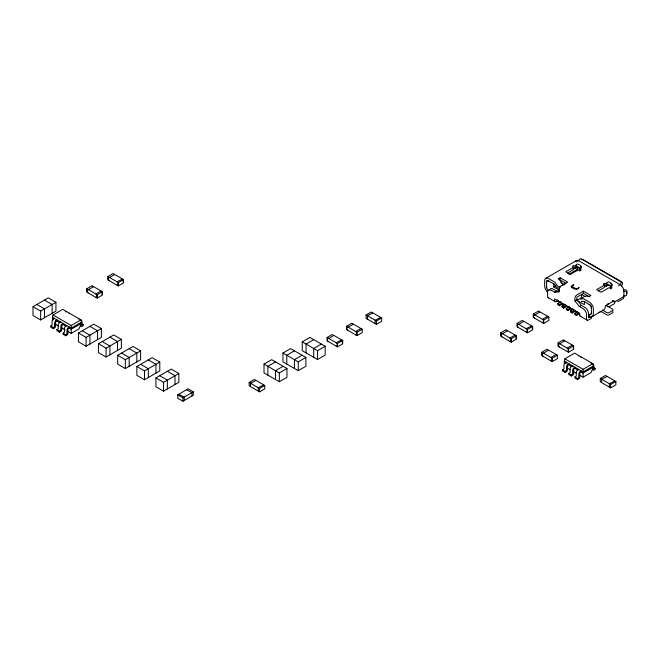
<?xml version="1.0" encoding="UTF-8"?>
<svg xmlns="http://www.w3.org/2000/svg" width="660" height="660" viewBox="0 0 660 660"><rect width="100%" height="100%" fill="white"/><g stroke="black" fill="none" stroke-linecap="round" stroke-linejoin="round"><path stroke-width="0.99" d="M53.122 319.96L52.379 318.351L53.006 314.977L62.774 309.342L80.99 319.852L81.609 323.227L79.01 328.853L71.214 333.349L67.799 331.378M564.993 363.775L564.25 362.167L564.869 358.792L574.637 353.149L592.853 363.668L593.472 367.042L590.873 372.669L583.077 377.165L579.661 375.193M577.789 267.118L577.459 267.242A2.755 1.592 -60 0 1 576.271 266.879L575.413 265.65L575.974 264.949A1.84 1.452 -35.1 0 1 578.399 264.297L580.346 265.427A1.84 1.452 -35.1 0 1 580.519 267.572L580.255 268.702L575.71 266.079M604.271 285.706A1.147 0.66 0 0 1 605.385 285.879L606.193 286.349L608.809 284.839L608.305 285.054A2.755 1.592 -60 0 1 607.126 284.683L606.26 283.462L606.82 282.76A1.84 1.452 -35.1 0 1 609.246 282.109L611.193 283.239A1.84 1.452 -35.1 0 1 611.366 285.384L611.102 286.514L605.385 283.627A1.147 0.66 0 0 0 603.76 283.627A1.147 0.66 0 0 0 603.76 284.567L604.568 285.037L604.568 287.281L598.405 290.846M581.782 301.207L581.41 301.686L583.712 301.249A0.916 0.528 60 0 1 584.083 301.323L590.708 305.464A2.335 1.345 60 0 1 591.418 307.816L591.418 313.038A2.26 1.303 60 0 1 590.956 314.077L588.497 315.496M33 306.694L48.287 297.866L55.935 302.28L55.935 311.108L40.648 319.943L33 315.521L33 306.694L40.648 311.108L55.935 302.28M86.806 288.733L91.996 285.73L102.391 291.736L102.391 295.111L97.193 298.105L86.806 292.108L86.806 288.733L97.193 294.731L102.391 291.736M107.91 276.548L113.107 273.545L123.494 279.543L123.494 282.917L118.305 285.92L107.91 279.923L107.91 276.548L118.305 282.546L123.494 279.543M54.334 318.351L53.468 318.862A2.302 1.328 -60 0 0 52.074 321.288L52.049 325.157L50.762 326.04L50.762 327.17L53.361 328.663L54.491 328.012A1.609 0.924 -60 0 0 55.63 326.04L55.63 322.476A0.916 0.528 -60 0 1 56.281 321.354L56.933 320.983L56.933 319.852L56.067 320.364A2.302 1.328 -60 0 0 54.665 322.789L54.516 326.865L53.361 327.541L50.762 326.04M60.505 321.915L59.639 322.426A2.302 1.328 -60 0 0 58.237 324.852L58.22 328.721L56.933 329.604L56.933 330.726L59.524 332.227L60.662 331.576A1.609 0.924 -60 0 0 61.801 329.604L61.801 326.04A0.916 0.528 -60 0 1 62.453 324.918L63.096 324.538L66.346 326.42M66.668 325.479L65.81 325.99A2.302 1.328 -60 0 0 64.408 328.416L64.391 332.277L63.096 333.168L63.096 334.29L65.695 335.791L66.833 335.132A1.609 0.924 -60 0 0 67.972 333.168L67.972 329.604A0.916 0.528 -60 0 1 68.624 328.482L69.267 328.102L69.267 326.98L68.409 327.492A2.302 1.328 -60 0 0 67.006 329.917L66.874 333.976L65.695 334.661L63.096 333.168M56.933 329.604L59.524 331.105L60.703 330.412L60.835 326.353A2.302 1.328 -60 0 1 62.238 323.928L63.096 323.416L63.096 324.538M53.006 314.977L71.214 325.495L80.99 319.852M81.609 322.105L71.214 328.102L52.379 317.229M81.609 323.227L71.214 329.224L68.78 327.822M80.957 322.996L80.957 325.669A1.609 0.924 -60 0 0 82.096 326.32L83.234 325.669L83.234 324.538L81.956 325.182L81.922 321.304A2.302 1.328 -60 0 0 80.734 320.422M78.449 332.986L93.736 324.159L101.384 328.573L101.384 337.4L86.097 346.228L78.449 341.814L78.449 332.986L86.097 337.4L101.384 328.573M98.447 343.777L113.743 334.95L121.382 339.364L121.382 348.191L106.095 357.019L98.447 352.605L98.447 343.777L106.095 348.191L121.382 339.364M117.694 355.295L132.99 346.467L140.63 350.881L140.63 359.708L125.342 368.536L117.694 364.122L117.694 355.295L125.342 359.708L140.63 350.881M136.851 366.506L152.146 357.679L159.786 362.092L159.786 370.92L144.499 379.748L136.851 375.334L136.851 366.506L144.499 370.92L159.786 362.092M155.892 377.908L171.188 369.08L178.835 373.494L178.835 382.322L163.54 391.149L155.892 386.735L155.892 377.908L163.54 382.322L178.835 373.494M177.73 394.845L188.117 388.847L193.314 391.842L193.314 395.224L182.919 401.222L177.73 398.219L177.73 394.845L182.919 397.848L193.314 391.842M282.959 353.034L290.598 348.62L305.893 357.448L305.893 366.275L298.246 370.689L282.959 361.861L282.959 353.034L298.246 361.861L305.893 357.448M302.247 341.863L309.895 337.441L325.182 346.277L325.182 355.105L317.534 359.518L302.247 350.691L302.247 341.863L317.534 350.691L325.182 346.277M264.025 364.081L271.673 359.667L286.96 368.495L286.96 377.33L279.32 381.744L264.025 372.916L264.025 364.081L279.32 372.916L286.96 368.495M294.426 350.823L286.778 355.237L286.778 364.064M313.714 339.652L306.067 344.066L306.067 352.894M275.492 361.878L267.844 366.292L267.844 375.119M249.166 382.47L254.364 379.475L264.751 385.473L264.751 388.847L259.561 391.842L249.166 385.844L249.166 382.47L259.561 388.468L264.751 385.473M327.104 337.474L332.293 334.48L342.688 340.477L342.688 343.852L337.491 346.855L327.104 340.849L327.104 337.474L337.491 343.48L342.688 340.477M346.582 326.23L351.78 323.227L362.167 329.224L362.167 332.607L356.977 335.602L346.582 329.604L346.582 326.23L356.977 332.227L362.167 329.224M366.069 314.977L371.266 311.982L381.653 317.98L381.653 321.354L376.456 324.357L366.069 318.351L366.069 314.977L376.456 320.983L381.653 317.98M321.362 344.066L313.714 348.48L313.714 357.308M283.14 366.292L275.492 370.705L275.492 379.533M302.065 355.237L294.426 359.65L294.426 368.478M545.688 278.355L576.213 260.733M576.807 261.88L579.216 259.825A1.84 1.493 -71 0 1 581.328 258.935L620.293 281.432A1.84 1.493 -71 0 1 620.779 283.825L618.37 285.879M567.559 273.034L573.721 269.47L573.721 267.226L565.802 271.796L570.347 274.42L578.267 269.849L579.084 270.32A1.147 0.66 0 0 0 580.701 270.32A1.147 0.66 0 0 0 580.701 269.379L579.892 268.909L579.892 271.161M573.721 267.226L572.913 266.755A1.147 0.66 0 0 1 572.913 265.815A1.147 0.66 0 0 1 574.538 265.815L575.347 266.285L576.461 265.642M573.152 267.96A1.147 0.66 0 0 1 574.538 268.067L575.347 268.537L577.962 267.028M548.782 297.759A2.755 1.592 -60 0 1 547.586 296.373L547.586 292.256A5.049 2.92 60 0 1 551.158 290.194L554.705 292.24L559.21 291.844L559.21 289.212A2.78 1.609 -60 0 1 561.157 285.838L567.649 282.092L560.117 277.745L558.17 278.866L558.904 279.287A1.84 1.064 60 0 1 559.647 279.988L562.864 284.443A0.916 0.742 43 0 1 562.897 285.433M568.928 274.279L577.129 269.544L577.129 268.818A2.343 1.353 0 0 0 577.954 267.688M579.892 268.909L581.584 267.737L581.204 266.648M553.624 283.775L553.624 286.927L555.959 285.582M554.705 292.24L556.66 291.118L559.358 290.878M578.119 288.783A1.84 1.064 -60 0 1 579.142 287.603L577.195 288.725A2.293 1.328 0 0 1 573.952 288.725L571.873 287.529A2.293 1.328 0 0 1 571.873 285.656L573.82 284.526A1.84 1.064 -60 0 0 572.525 286.778L571.873 287.149A2.293 1.328 0 0 0 571.222 287.917M500.824 332.788L506.022 329.794L516.417 335.791L516.417 339.166L511.219 342.161L500.824 336.163L500.824 332.788L511.219 338.786L516.417 335.791M517.06 323.416L522.258 320.413L532.653 326.42L532.653 329.794L527.456 332.788L517.06 326.791L517.06 323.416L527.456 329.414L532.653 326.42M533.296 314.045L538.494 311.041L548.889 317.039L548.889 320.413L543.691 323.416L533.296 317.419L533.296 314.045L543.691 320.042L548.889 317.039M558.244 300.531L556.512 301.529A2.755 1.592 -60 0 1 554.565 300.407L554.565 298.906L579.571 313.343L579.571 314.845A2.755 1.592 -60 0 0 581.014 316.181M562.815 303.74L559.433 305.695L557.807 304.755L557.807 303.633L561.025 301.777M557.807 303.633L559.433 304.573L561.841 303.179M588.951 296.637L590.898 295.515L583.366 291.167L576.873 294.913A2.78 1.609 -60 0 0 574.926 298.287L574.926 300.911L579.422 306.512L582.978 308.566A5.049 2.92 60 0 1 586.55 314.746L586.55 318.871A2.755 1.592 -60 0 0 588.497 320.001L591.096 318.5A1.84 1.064 0 0 0 591.096 316.998M583.366 291.167L583.366 293.411L576.873 297.198L576.873 300.349L584.405 304.697L584.405 301.554M567.039 306.182L563.656 308.129L562.031 307.197L562.031 306.067L564.44 304.681M562.031 306.067L563.656 307.007L566.065 305.613M574.926 300.911L576.873 299.788L581.369 305.39L584.925 307.436A5.049 2.92 60 0 1 588.497 313.624L588.497 317.749L590.23 316.75M576.873 300.349L581.551 297.652L581.551 294.5L584.9 296.439M588.217 296.216A1.84 1.064 60 0 0 587.474 296.06C585.915 295.218 576.048 300.795 582.928 298.683A1.84 1.064 60 0 1 583.671 298.84L589.801 302.379A5.536 3.193 60 0 1 593.365 308.938L593.365 314.16A5.049 2.92 60 0 1 593.249 315.158L593.175 315.373A5.049 2.92 60 0 1 592.325 316.47M604.568 285.037L596.648 289.608L601.194 292.231L609.114 287.661L609.931 288.131A1.147 0.66 0 0 0 611.556 288.131A1.147 0.66 0 0 0 611.556 287.191L610.739 286.721L610.739 288.973M571.263 308.616L567.88 310.571L566.255 309.631L566.255 308.509L569.464 306.652M566.255 308.509L567.88 309.441L570.281 308.055M610.739 286.721L612.538 285.244L610.756 283.709M575.479 311.05L572.096 313.005L570.479 312.073L570.479 310.942L573.688 309.094M579.422 306.512L581.369 305.39M570.479 310.942L572.096 311.883L574.505 310.489M579.703 313.492L576.32 315.447L574.695 314.507L574.695 313.385L577.104 311.99M574.695 313.385L576.32 314.317L578.729 312.931M612.777 300.704L614.864 301.752M588.571 315.406L590.914 314.053A2.293 1.328 60 0 0 591.385 313.005M607.373 306.075A5.049 2.92 60 0 0 609.898 306.322L613.816 304.062A5.049 2.92 60 0 0 614.798 302.511L614.732 301.826L623.89 296.538L623.89 291.316A5.536 3.193 60 0 0 620.317 284.757L578.754 260.758A5.536 3.193 60 0 0 575.454 261.707M541.843 352.234L547.033 349.231L557.428 355.228L557.428 358.603L552.23 361.606L541.843 355.608L541.843 352.234L552.23 358.231L557.428 355.228M558.08 342.862L563.269 339.859L573.664 345.856L573.664 349.231L568.466 352.234L558.08 346.236L558.08 342.862L568.466 348.859L573.664 345.856M566.197 362.167L565.331 362.678A2.302 1.328 -60 0 0 563.937 365.104L563.912 368.973L562.625 369.856L562.625 370.978L565.224 372.479L566.354 371.827A1.609 0.924 -60 0 0 567.493 369.856L567.493 366.292A0.916 0.528 -60 0 1 568.144 365.17L568.796 364.79L568.796 363.668L567.93 364.18A2.302 1.328 -60 0 0 566.536 366.605L566.395 370.664L565.224 371.357L562.625 369.856M578.209 370.227L574.959 368.354L574.315 368.734A0.916 0.528 -60 0 0 573.664 369.856L573.664 373.42A1.609 0.924 -60 0 1 572.525 375.383L571.387 376.043L568.796 374.542L568.796 373.42L570.083 372.529L570.1 368.668A2.302 1.328 -60 0 1 571.502 366.242L572.368 365.731L572.368 366.853L568.837 364.823M578.531 369.295L577.673 369.806A2.302 1.328 -60 0 0 576.271 372.232L576.254 376.093L574.959 376.975L574.959 378.106L577.558 379.607L578.696 378.947A1.609 0.924 -60 0 0 579.835 376.975L579.835 373.42A0.916 0.528 -60 0 1 580.486 372.289L581.13 371.918L581.13 370.796L580.272 371.299A2.302 1.328 -60 0 0 578.869 373.725L578.721 377.809L577.558 378.477L574.959 376.975M568.796 373.42L571.387 374.913L572.566 374.228L572.698 370.169A2.302 1.328 -60 0 1 574.101 367.744L574.959 367.232L574.959 368.354M564.869 358.792L583.077 369.311L592.853 363.668M593.472 365.921L583.077 371.918L564.25 361.045M593.472 367.042L583.077 373.04L580.643 371.638M592.82 367.702L592.82 369.476A1.609 0.924 -60 0 0 593.959 370.136L595.097 369.476L595.097 368.354L593.818 368.998L593.785 365.12A2.302 1.328 -60 0 0 592.383 364.312M600.295 378.477L605.484 375.482L615.879 381.48L615.879 384.854L610.682 387.849L600.295 381.851L600.295 378.477L610.682 384.475L615.879 381.48M560.794 286.679L560.711 286.721A2.904 2.335 43 0 1 557.255 285.599L555.101 282.612A1.84 1.064 60 0 0 554.359 281.911L548.229 278.38A5.536 3.193 60 0 0 544.657 280.813L544.657 286.036A5.049 2.92 60 0 0 544.78 287.174L544.846 287.471A5.049 2.92 60 0 0 545.705 289.558L547.429 292.537M559.68 287.884L559.597 287.917A2.904 2.335 43 0 1 556.132 286.795L554.317 284.278A0.916 0.528 60 0 0 553.946 283.932L547.321 280.417A2.335 1.345 60 0 0 546.612 281.944L546.637 287.166M623.89 291.316L624.913 291.373A1.84 1.493 9.2 0 1 626.744 292.966L626.744 294.467A1.84 1.493 9.2 0 1 624.913 295.87L623.89 295.812M575.413 265.65L579.958 268.274M606.26 283.462L610.805 286.085M572.913 269.008L573.721 269.47M605.773 305.225L612.505 309.111A1.84 1.064 0 0 1 612.505 310.613L609.262 312.485A1.84 1.064 0 0 1 606.664 312.485L602.448 310.06M572.525 286.778L576.956 289.344M565.975 283.371L560.117 279.988L560.117 277.745M583.366 293.411L589.223 296.794M560.81 282.529L564.993 284.947M600.765 311.33L606.664 314.738A1.84 1.064 0 0 0 609.262 314.738L612.505 312.865A1.84 1.064 0 0 0 612.802 311.586M553.624 286.927L559.482 290.309M556.66 291.118L553.105 289.063A5.049 2.92 60 0 0 549.656 290.128M588.497 316.247L590.601 317.468L603.949 309.763A5.049 2.92 60 0 0 604.923 308.212L605.253 306.95A2.755 1.592 -60 0 1 606.944 304.854L612.917 301.397A2.755 1.592 -60 0 1 614.6 301.554L614.732 301.826M579.851 314.102L576.642 311.355L576.642 312.254L574.052 310.753L574.052 309.853M548.155 297.635L555.134 301.67M580.14 316.107L587.119 320.133M538.824 311.602L539.797 312.172L534.6 315.166L533.626 314.605L533.626 317.229L534.6 318.17M548.559 317.229L547.586 316.288L542.396 319.291L543.37 320.232L543.37 322.855L542.396 322.666M563.599 340.42L564.572 340.981L559.375 343.984L558.401 343.423L558.401 346.046L559.375 346.978M593.794 367.603L595.097 368.354M557.106 355.418L556.132 354.478L550.935 357.481L551.909 358.421L551.909 361.045L550.935 360.855M564.25 362.167L566.197 363.297M506.352 330.355L507.326 330.916L502.128 333.919L501.154 333.349L501.154 335.981L502.128 336.913M566.841 367.793L570.265 369.765M572.822 371.25L576.246 373.222M352.102 323.788L353.075 324.357L347.886 327.352L346.912 326.791L346.912 329.414L347.886 330.355M361.845 329.414L360.871 328.482L355.674 331.477L356.647 332.417L356.647 335.041L355.674 334.851M92.326 286.3L93.299 286.861L88.102 289.855L87.128 289.295L87.128 291.918L88.102 292.858M109.915 337.161L117.562 341.575L117.562 350.402M129.162 348.67L136.81 353.084L136.81 361.911M148.319 359.89L155.966 364.303L155.966 373.131M44.467 300.077L52.115 304.491L52.115 313.318M89.917 326.37L97.564 330.784L97.564 339.611M167.359 371.283L175.007 375.697L175.007 384.532M81.931 323.788L83.234 324.538M102.275 341.575L109.915 345.988L109.915 354.816M121.523 353.084L129.162 357.497L129.162 366.325M140.679 364.303L148.319 368.717L148.319 377.545M36.82 304.491L44.467 308.905L44.467 317.732M82.269 330.784L89.917 335.197L89.917 344.025M159.72 375.697L167.359 380.119L167.359 388.946M52.379 318.351L53.683 319.102M56.092 320.496L59.623 322.534M54.978 323.977L58.402 325.949M61.817 327.929L65.233 329.901M548.089 290.458L547.082 288.766A2.293 1.328 60 0 1 546.612 287.166A2.26 1.303 60 0 0 546.686 287.801L546.694 287.818M612.818 300.795L612.843 300.894A2.335 1.155 53.9 0 1 612.81 301.191L612.769 301.315A2.293 1.328 60 0 1 612.439 301.678M614.576 381.1L609.386 383.732L609.386 387.106M610.682 384.475L610.682 387.849M606.788 376.604L601.59 379.228L601.59 382.602M606.193 284.097L606.193 286.349M583.077 369.311L583.077 377.165M577.558 378.477L577.558 379.607M576.32 314.317L576.32 315.447M575.347 266.285L575.347 268.537M573.342 348.67L573.342 346.046L572.368 345.106L567.171 348.109L568.144 349.041L568.144 351.673L567.171 351.483M572.426 308.921L572.426 309.82L569.827 308.319L569.827 307.42M572.096 311.883L572.096 313.005M571.387 374.913L571.387 376.043M568.466 348.859L568.466 352.234M568.202 306.479L568.202 307.378L565.604 305.885L565.604 304.986L563.978 304.046L563.978 304.945L561.38 303.443L561.38 302.544M567.88 309.441L567.88 310.571M565.224 371.357L565.224 372.479M563.656 307.007L563.656 308.129M559.762 301.603L559.762 302.511L557.386 301.141L557.386 299.755M559.433 304.573L559.433 305.695M552.23 358.231L552.23 361.606M548.336 350.361L543.139 353.356L542.165 352.795L542.165 355.418L543.139 356.359M543.691 320.042L543.691 323.416M532.323 326.601L532.323 329.224M531.349 326.04L526.16 328.663L527.134 329.604L527.134 332.227L526.16 332.038M527.456 329.414L527.456 332.788M523.562 321.544L518.364 324.538L517.39 323.977L517.39 326.601L518.364 327.541M516.087 338.605L516.087 335.981L515.113 335.041L509.924 338.044L510.898 338.976L510.898 341.599L509.924 341.418M511.219 338.786L511.219 342.161M380.358 317.608L375.161 320.232L375.161 323.606M376.456 320.983L376.456 324.357M372.562 313.104L367.364 315.727L367.364 319.102M356.977 332.227L356.977 335.602M342.358 340.667L342.358 343.291M341.385 340.098L336.196 342.73L337.169 343.662L337.169 346.286L336.196 346.104M337.491 343.48L337.491 346.855M333.597 335.602L328.399 338.605L327.426 338.044L327.426 340.667L328.399 341.599M317.534 350.691L317.534 359.518M298.246 361.861L298.246 370.689M279.32 372.916L279.32 381.744M263.455 385.093L258.258 387.725L258.258 391.099M259.561 388.468L259.561 391.842M255.659 380.597L250.462 383.221L250.462 386.595M192.019 395.967L192.019 392.593L186.821 389.969M184.222 400.471L184.222 397.097L179.025 394.474M182.919 397.848L182.919 401.222M163.54 382.322L163.54 391.149M144.499 370.92L144.499 379.748M125.342 359.708L125.342 368.536M123.172 279.733L123.172 282.356M122.199 279.172L117.001 281.795L117.975 282.736L117.975 285.359L117.001 285.17M118.305 282.546L118.305 285.92M114.403 274.675L109.213 277.67L108.24 277.109L108.24 279.733L109.213 280.673M106.095 348.191L106.095 357.019M102.069 294.541L102.069 291.918L101.096 290.986L95.898 293.98L96.871 294.921L96.871 297.545L95.898 297.355M97.193 294.731L97.193 298.105M86.097 337.4L86.097 346.228M71.214 325.495L71.214 333.349M65.695 334.661L65.695 335.791M59.524 331.105L59.524 332.227M53.361 327.541L53.361 328.663M40.648 311.108L40.648 319.943M589.116 304.268A3.217 1.856 60 0 1 591.385 308.203M546.637 282.373A3.217 1.856 60 0 1 548.914 281.061M621.241 286.019A5.445 3.143 -60 0 0 622.306 284.344A1.84 1.493 -71 0 0 621.811 281.96L582.846 259.462A1.84 1.493 -71 0 0 581.32 259.627M623.304 289.732A2.343 1.353 0 0 1 624.104 289.732L625.168 289.789A1.84 1.493 9.2 0 1 627 291.382L627 292.883A1.84 1.493 9.2 0 1 626.753 293.617M593.728 315.661A5.049 2.92 60 0 1 592.127 315.802M623.89 296.538A5.049 2.92 60 0 1 622.85 298.848L618.923 301.117A5.049 2.92 60 0 1 617.545 301.307M608.52 303.938A2.293 1.328 60 0 1 607.588 303.93M600.031 312.023A5.049 2.92 60 0 1 598.867 312.246M577.467 270.872A2.293 1.328 60 0 1 577.129 269.544M68.962 313.294A2.302 1.328 -60 0 1 69.473 313.772M65.587 311.875A2.302 1.328 -60 0 1 66.52 311.866M78.136 318.92A2.302 1.328 -60 0 1 79.002 319.093M580.453 357.076A2.302 1.328 -60 0 1 581.245 357.415M578.523 355.781A2.302 1.328 -60 0 1 578.737 356.087M590.981 363.041A2.302 1.328 -60 0 1 591.145 363.404"/></g></svg>
